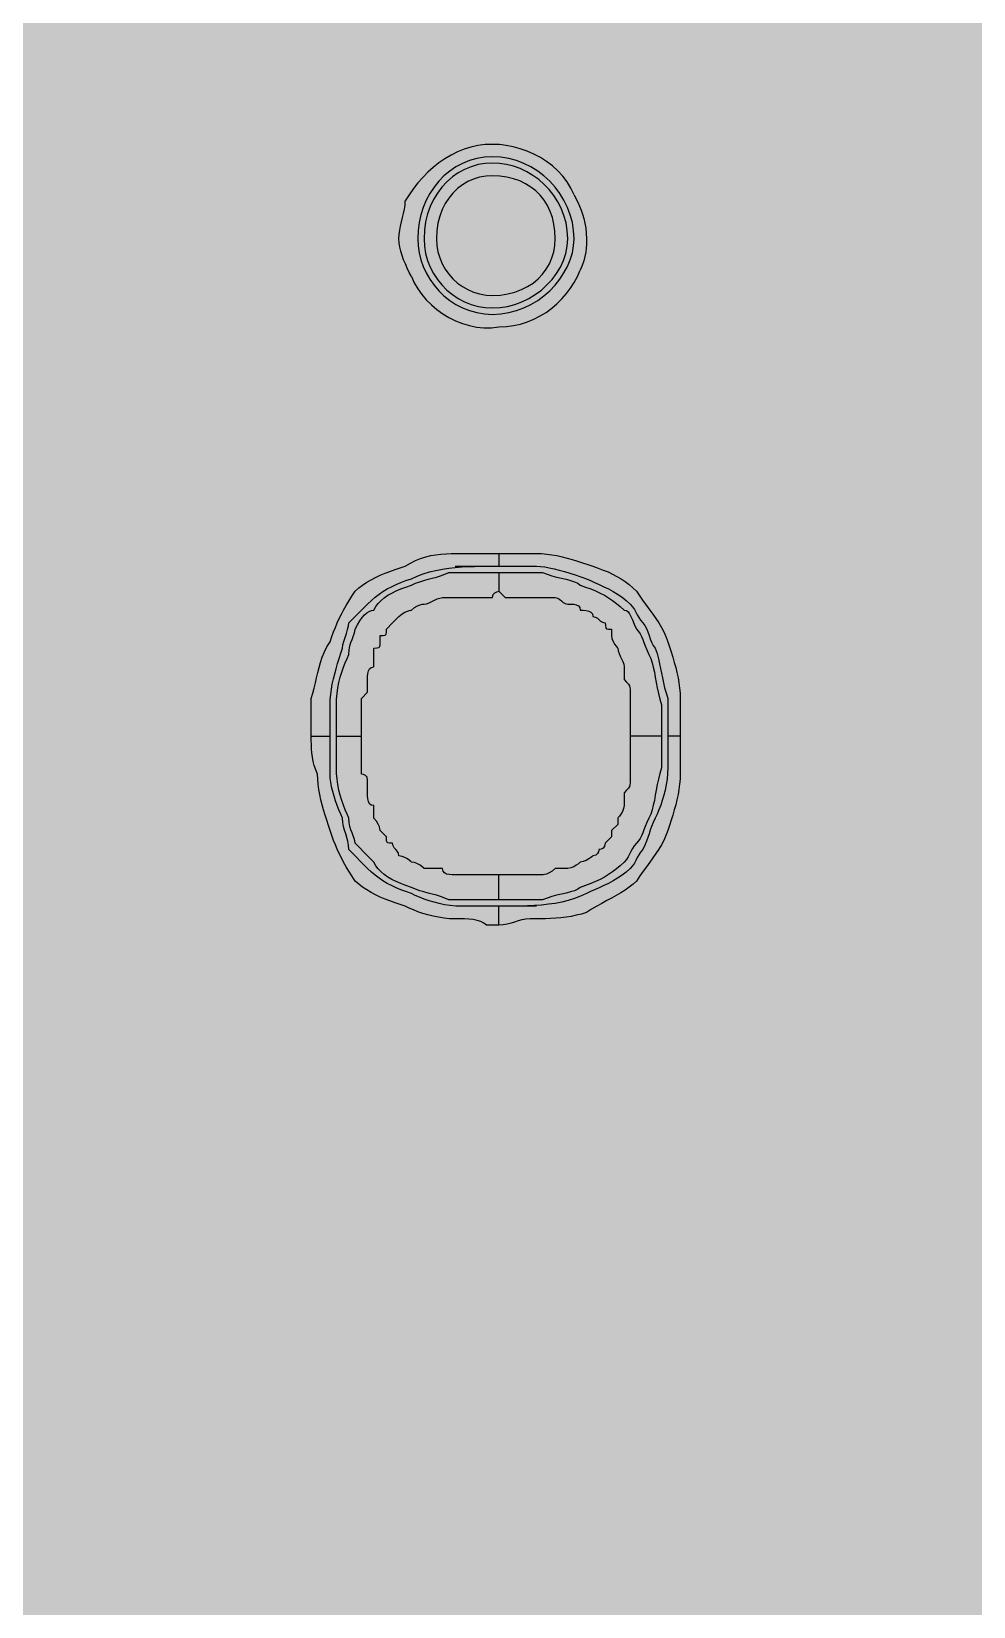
# Model space of a CAD drawing. Header units: millimetres. Extents: x 0 to 966, y -664 to 90.
# Drawn here: x 686.04 to 699.5, y -367.5 to -345 of the extents above; entities that cross this region are included whole.
import ezdxf

# ---------------------------------------------------------------- set-up
doc = ezdxf.new("R2010")
doc.units = ezdxf.units.MM
for name, color, linetype in [('HDL_BODY', 7, 'Continuous'), ('HDL_COLOUR', 7, 'Continuous'), ('HDL_DETAIL', 7, 'Continuous'), ('HDL_PRINT', 7, 'Continuous')]:
    doc.layers.add(name, color=color, linetype=linetype)

# ---------------------------------------------------------------- blocks, each defined once
blk = doc.blocks.new('M_DM06.1_FRONT')
at = {"layer": 'HDL_BODY', "true_color": 0x202126}
blk.add_hatch(color=250, dxfattribs=at).paths.add_polyline_path([(0, 0), (216, 0), (216, 90), (0, 90)])
at = {"layer": 'HDL_BODY', "true_color": 0x2a2a30}
blk.add_hatch(color=250, dxfattribs=at).paths.add_polyline_path([(0.4, 20.52), (215.6, 20.52), (215.6, 68.31), (0.4, 68.31)])
at = {"layer": 'HDL_COLOUR', "true_color": 0x3d4a3a}
for points in [[(193.796, 42.04), (193.79, 42.157), (193.772, 42.271), (193.742, 42.381), (193.702, 42.488), (193.652, 42.59), (193.593, 42.686), (193.525, 42.777), (193.449, 42.86), (193.366, 42.937), (193.276, 43.005), (193.18, 43.065), (193.078, 43.115), (192.972, 43.155), (192.862, 43.185), (192.748, 43.203), (192.632, 43.209), (192.517, 43.203), (192.407, 43.185), (192.301, 43.155), (192.201, 43.115), (192.107, 43.065), (192.019, 43.005), (191.937, 42.937), (191.863, 42.86), (191.795, 42.777), (191.736, 42.686), (191.684, 42.59), (191.641, 42.488), (191.607, 42.381), (191.582, 42.271), (191.567, 42.157), (191.562, 42.04), (191.567, 41.939), (191.582, 41.839), (191.607, 41.74), (191.641, 41.643), (191.684, 41.55), (191.736, 41.461), (191.795, 41.376), (191.863, 41.297), (191.937, 41.224), (192.019, 41.159), (192.107, 41.101), (192.201, 41.052), (192.301, 41.013), (192.407, 40.984), (192.517, 40.965), (192.632, 40.959), (192.748, 40.965), (192.862, 40.984), (192.972, 41.013), (193.078, 41.052), (193.18, 41.101), (193.276, 41.159), (193.366, 41.224), (193.449, 41.297), (193.525, 41.376), (193.593, 41.461), (193.652, 41.55), (193.702, 41.643), (193.742, 41.74), (193.772, 41.839), (193.79, 41.939), (193.796, 42.04)], [(193.705, 42.04), (193.699, 42.156), (193.681, 42.267), (193.652, 42.373), (193.613, 42.474), (193.565, 42.569), (193.507, 42.658), (193.442, 42.741), (193.37, 42.816), (193.292, 42.884), (193.208, 42.945), (193.119, 42.997), (193.026, 43.041), (192.93, 43.075), (192.832, 43.1), (192.733, 43.116), (192.632, 43.121), (192.527, 43.115), (192.424, 43.098), (192.325, 43.069), (192.231, 43.03), (192.141, 42.981), (192.057, 42.922), (191.978, 42.854), (191.907, 42.777), (191.843, 42.692), (191.788, 42.6), (191.741, 42.5), (191.703, 42.394), (191.675, 42.282), (191.658, 42.163), (191.652, 42.04), (191.658, 41.933), (191.675, 41.83), (191.703, 41.73), (191.741, 41.634), (191.788, 41.543), (191.843, 41.458), (191.907, 41.379), (191.978, 41.307), (192.057, 41.243), (192.141, 41.187), (192.231, 41.139), (192.325, 41.101), (192.424, 41.073), (192.527, 41.056), (192.632, 41.05), (192.739, 41.056), (192.845, 41.073), (192.95, 41.101), (193.051, 41.139), (193.149, 41.187), (193.242, 41.243), (193.329, 41.307), (193.409, 41.379), (193.482, 41.458), (193.546, 41.543), (193.601, 41.634), (193.645, 41.73), (193.678, 41.83), (193.698, 41.933), (193.705, 42.04)], [(193.528, 42.04), (193.523, 42.146), (193.509, 42.246), (193.486, 42.341), (193.454, 42.43), (193.415, 42.513), (193.367, 42.59), (193.312, 42.66), (193.249, 42.723), (193.179, 42.778), (193.103, 42.826), (193.02, 42.866), (192.931, 42.897), (192.837, 42.92), (192.737, 42.934), (192.632, 42.939), (192.538, 42.934), (192.447, 42.918), (192.36, 42.891), (192.278, 42.855), (192.201, 42.81), (192.129, 42.755), (192.064, 42.692), (192.005, 42.621), (191.954, 42.542), (191.911, 42.455), (191.876, 42.361), (191.851, 42.26), (191.835, 42.153), (191.83, 42.04), (191.835, 41.945), (191.851, 41.854), (191.876, 41.766), (191.911, 41.683), (191.954, 41.605), (192.005, 41.532), (192.064, 41.466), (192.129, 41.407), (192.201, 41.355), (192.278, 41.312), (192.36, 41.277), (192.447, 41.251), (192.538, 41.235), (192.632, 41.229), (192.744, 41.235), (192.851, 41.251), (192.951, 41.277), (193.044, 41.312), (193.131, 41.355), (193.21, 41.407), (193.281, 41.466), (193.344, 41.532), (193.398, 41.605), (193.444, 41.683), (193.48, 41.766), (193.506, 41.854), (193.522, 41.945), (193.528, 42.04)]]:
    blk.add_hatch(color=79, dxfattribs=at).paths.add_polyline_path(points)
at = {"layer": 'HDL_COLOUR', "true_color": 0x97a4b5}
blk.add_hatch(color=253, dxfattribs=at).paths.add_polyline_path([(191.515, 37.733), (191.382, 37.6), (191.25, 37.6), (191.118, 37.467), (190.853, 37.467), (190.588, 37.2), (190.456, 37.2), (190.456, 37.067), (190.324, 36.933), (190.324, 36.8), (190.191, 36.667), (190.191, 36.533), (190.059, 36.4), (190.059, 36.133), (189.926, 36), (189.926, 34.267), (190.059, 34.133), (190.059, 33.733), (190.191, 33.6), (190.191, 33.467), (190.324, 33.333), (190.324, 33.2), (190.456, 33.067), (190.456, 32.933), (190.588, 32.933), (190.853, 32.667), (191.118, 32.667), (191.25, 32.533), (191.382, 32.533), (191.515, 32.4), (192.441, 32.4), (192.574, 32.267), (192.838, 32.267), (192.971, 32.4), (193.765, 32.4), (193.897, 32.533), (194.029, 32.533), (194.162, 32.667), (194.294, 32.667), (194.426, 32.8), (194.559, 32.8), (194.691, 32.933), (194.691, 33.067), (194.956, 33.333), (194.956, 33.467), (195.088, 33.6), (195.088, 33.733), (195.221, 33.867), (195.221, 34.267), (195.353, 34.4), (195.353, 35.733), (195.221, 35.867), (195.221, 36.267), (195.088, 36.4), (195.088, 36.667), (194.691, 37.067), (194.691, 37.2), (194.559, 37.333), (194.426, 37.333), (194.294, 37.467), (194.162, 37.467), (194.029, 37.6), (193.765, 37.6), (193.632, 37.733)])
at = {"layer": 'HDL_PRINT', "true_color": 0xdee1e9}
for points in [[(187.989, 41.141), (187.989, 42.939), (189.24, 42.939), (189.24, 42.76), (188.167, 42.76), (188.167, 42.219), (189.24, 42.219), (189.24, 42.04), (188.167, 42.04), (188.167, 41.412), (189.327, 41.412), (189.327, 41.141), (187.989, 41.141)], [(198.083, 41.141), (198.083, 42.939), (199.244, 42.939), (199.244, 42.76), (198.261, 42.76), (198.261, 42.219), (199.154, 42.219), (199.154, 42.04), (198.261, 42.04), (198.261, 41.141), (198.083, 41.141)]]:
    blk.add_hatch(color=254, dxfattribs=at).paths.add_polyline_path(points)
at = {"layer": 'HDL_DETAIL', "color": 251, "true_color": 0x52555c}
for points in [[(193.796, 42.669), (193.752, 42.763), (193.698, 42.851), (193.635, 42.933), (193.565, 43.009), (193.487, 43.079), (193.403, 43.142), (193.315, 43.198), (193.222, 43.248), (193.126, 43.29), (193.028, 43.325), (192.928, 43.352), (192.828, 43.372), (192.729, 43.384), (192.632, 43.388), (192.526, 43.384), (192.423, 43.37), (192.323, 43.347), (192.225, 43.317), (192.131, 43.279), (192.039, 43.233), (191.951, 43.181), (191.866, 43.123), (191.785, 43.059), (191.708, 42.99), (191.635, 42.916), (191.565, 42.837), (191.5, 42.755), (191.44, 42.669), (191.384, 42.581)], [(191.293, 42.04), (191.296, 42.1), (191.305, 42.16), (191.317, 42.22), (191.331, 42.28), (191.346, 42.341), (191.36, 42.401), (191.372, 42.461), (191.381, 42.521), (191.384, 42.581)], [(193.796, 42.669), (193.822, 42.615), (193.848, 42.56), (193.873, 42.505), (193.896, 42.448), (193.918, 42.389), (193.936, 42.327), (193.952, 42.261), (193.964, 42.192), (193.971, 42.119), (193.974, 42.04)], [(191.471, 41.5), (191.442, 41.559), (191.413, 41.619), (191.386, 41.68), (191.361, 41.74), (191.339, 41.8), (191.32, 41.86), (191.306, 41.92), (191.297, 41.98), (191.293, 42.04)], [(193.974, 42.04), (193.974, 42.002), (193.972, 41.957), (193.969, 41.905), (193.962, 41.849), (193.952, 41.788), (193.936, 41.724), (193.913, 41.658), (193.883, 41.591)], [(191.471, 41.5), (191.512, 41.411), (191.562, 41.326), (191.619, 41.244), (191.685, 41.166), (191.757, 41.094), (191.835, 41.027), (191.919, 40.966), (192.009, 40.912), (192.102, 40.866), (192.2, 40.828), (192.3, 40.798), (192.404, 40.778), (192.509, 40.768), (192.615, 40.768), (192.722, 40.78), (192.829, 40.785), (192.932, 40.799), (193.032, 40.821), (193.129, 40.852), (193.222, 40.89), (193.312, 40.936), (193.397, 40.988), (193.477, 41.047), (193.552, 41.111), (193.623, 41.181), (193.687, 41.255), (193.746, 41.334), (193.798, 41.416), (193.844, 41.502), (193.883, 41.591)], [(190.042, 35.473), (190.065, 35.546), (190.084, 35.62), (190.101, 35.694), (190.118, 35.767), (190.134, 35.841), (190.153, 35.915), (190.174, 35.988), (190.199, 36.062), (190.229, 36.136), (190.266, 36.21), (190.31, 36.283), (190.335, 36.355), (190.36, 36.423), (190.386, 36.488), (190.412, 36.551), (190.441, 36.612), (190.471, 36.674), (190.504, 36.735), (190.54, 36.798), (190.579, 36.863), (190.622, 36.931), (190.669, 37.003), (190.72, 37.05), (190.775, 37.092), (190.833, 37.132), (190.895, 37.167), (190.959, 37.201), (191.026, 37.231), (191.095, 37.26), (191.166, 37.287), (191.238, 37.312), (191.311, 37.337), (191.384, 37.361), (191.457, 37.406), (191.53, 37.444), (191.603, 37.473), (191.676, 37.496), (191.748, 37.514), (191.821, 37.526), (191.894, 37.535), (191.967, 37.54), (192.04, 37.542), (192.113, 37.543), (192.186, 37.543)], [(190.31, 34.932), (190.31, 35), (190.31, 35.067), (190.31, 35.131), (190.31, 35.192), (190.31, 35.249), (190.31, 35.3), (190.31, 35.344), (190.31, 35.381), (190.313, 35.455), (190.319, 35.529), (190.329, 35.603), (190.342, 35.676), (190.358, 35.75), (190.376, 35.824), (190.396, 35.897), (190.418, 35.971), (190.441, 36.045), (190.464, 36.118), (190.488, 36.192), (190.493, 36.236), (190.506, 36.288), (190.524, 36.344), (190.543, 36.402), (190.561, 36.458), (190.574, 36.51), (190.579, 36.553), (190.617, 36.591), (190.656, 36.63), (190.694, 36.668), (190.732, 36.706), (190.77, 36.745), (190.808, 36.783), (190.847, 36.821), (190.901, 36.873), (190.955, 36.919), (191.01, 36.962), (191.066, 37), (191.125, 37.036), (191.187, 37.068), (191.252, 37.098), (191.32, 37.127), (191.393, 37.155), (191.471, 37.182), (191.555, 37.22), (191.642, 37.253), (191.731, 37.28), (191.822, 37.302), (191.914, 37.319), (192.006, 37.333), (192.099, 37.344), (192.191, 37.351), (192.283, 37.356), (192.373, 37.359), (192.462, 37.361), (192.548, 37.361), (192.632, 37.361), (192.722, 37.361)], [(192.098, 37.361), (192.158, 37.361), (192.217, 37.361), (192.276, 37.361), (192.336, 37.361), (192.395, 37.361), (192.454, 37.361), (192.513, 37.361), (192.573, 37.361), (192.632, 37.361), (192.722, 37.361)], [(192.186, 37.543), (192.246, 37.543), (192.306, 37.543), (192.366, 37.543), (192.425, 37.543), (192.485, 37.543), (192.544, 37.543), (192.604, 37.543), (192.663, 37.543), (192.722, 37.543)], [(192.722, 37.543), (192.813, 37.543)], [(192.722, 37.543), (192.722, 37.543), (192.722, 37.452), (192.722, 37.361)], [(192.722, 37.361), (192.722, 37.361), (192.813, 37.361)], [(192.813, 37.543), (192.879, 37.543), (192.945, 37.543), (193.008, 37.543), (193.069, 37.543), (193.125, 37.543), (193.176, 37.543), (193.221, 37.543), (193.259, 37.543)], [(192.813, 37.361), (192.876, 37.361), (192.933, 37.361), (192.985, 37.361), (193.036, 37.361), (193.087, 37.361), (193.139, 37.361), (193.196, 37.361), (193.259, 37.361)], [(193.259, 37.543), (193.332, 37.541), (193.406, 37.535), (193.479, 37.525), (193.552, 37.512), (193.625, 37.495), (193.698, 37.477), (193.771, 37.456), (193.845, 37.434), (193.918, 37.41), (193.991, 37.386), (194.064, 37.361), (194.141, 37.335), (194.214, 37.307), (194.282, 37.279), (194.347, 37.249), (194.409, 37.216), (194.468, 37.181), (194.525, 37.143), (194.581, 37.1), (194.635, 37.054), (194.688, 37.003), (194.737, 36.931), (194.785, 36.863), (194.832, 36.798), (194.878, 36.735), (194.923, 36.674), (194.965, 36.612), (195.005, 36.551), (195.043, 36.488), (195.077, 36.423), (195.108, 36.355), (195.135, 36.283), (195.159, 36.21), (195.183, 36.136), (195.206, 36.062), (195.228, 35.988), (195.248, 35.915), (195.266, 35.841), (195.282, 35.767), (195.295, 35.694), (195.304, 35.62), (195.31, 35.546), (195.312, 35.473)], [(193.259, 37.361), (193.315, 37.359), (193.376, 37.351), (193.441, 37.34), (193.51, 37.324), (193.583, 37.306), (193.658, 37.284), (193.735, 37.261), (193.813, 37.236), (193.893, 37.209), (193.974, 37.182), (194.03, 37.155), (194.09, 37.127), (194.153, 37.098), (194.219, 37.068), (194.286, 37.036), (194.353, 37), (194.418, 36.962), (194.482, 36.919), (194.542, 36.873), (194.598, 36.821), (194.632, 36.783), (194.658, 36.745), (194.679, 36.706), (194.698, 36.668), (194.719, 36.63), (194.745, 36.591), (194.779, 36.553), (194.808, 36.516), (194.831, 36.471), (194.85, 36.423), (194.867, 36.373), (194.884, 36.323), (194.903, 36.274), (194.927, 36.23), (194.957, 36.192), (194.981, 36.114), (195, 36.04), (195.017, 35.969), (195.031, 35.9), (195.045, 35.832), (195.058, 35.765), (195.073, 35.696), (195.09, 35.625), (195.11, 35.551), (195.135, 35.473)], [(190.401, 34.932), (190.401, 35), (190.401, 35.067), (190.401, 35.131), (190.401, 35.192), (190.401, 35.249), (190.401, 35.3), (190.401, 35.344), (190.401, 35.381), (190.403, 35.462), (190.411, 35.543), (190.422, 35.622), (190.437, 35.7), (190.456, 35.775), (190.477, 35.848), (190.5, 35.918), (190.525, 35.983), (190.552, 36.045), (190.579, 36.101), (190.583, 36.165), (190.593, 36.222), (190.607, 36.271), (190.624, 36.316), (190.641, 36.356), (190.655, 36.393), (190.665, 36.428), (190.669, 36.462), (190.702, 36.525), (190.735, 36.58), (190.768, 36.627), (190.802, 36.665), (190.835, 36.694), (190.868, 36.716), (190.902, 36.728), (190.935, 36.733), (190.964, 36.784), (190.999, 36.83), (191.04, 36.872), (191.085, 36.911), (191.136, 36.946), (191.192, 36.978), (191.254, 37.009), (191.321, 37.037), (191.393, 37.064), (191.471, 37.091), (191.531, 37.118), (191.591, 37.14), (191.651, 37.158), (191.711, 37.174), (191.77, 37.19), (191.83, 37.206), (191.889, 37.224), (191.949, 37.246), (192.008, 37.273), (192.094, 37.273), (192.174, 37.273), (192.249, 37.273), (192.32, 37.273), (192.387, 37.273), (192.451, 37.273), (192.512, 37.273), (192.573, 37.273), (192.632, 37.273), (192.722, 37.273)], [(192.722, 37.273), (192.722, 37.273), (192.785, 37.273), (192.852, 37.273), (192.924, 37.273), (192.997, 37.273), (193.072, 37.273), (193.145, 37.273), (193.217, 37.273), (193.284, 37.273), (193.347, 37.273), (193.41, 37.246), (193.477, 37.224), (193.547, 37.206), (193.616, 37.19), (193.683, 37.174), (193.746, 37.158), (193.801, 37.14), (193.848, 37.118), (193.883, 37.091), (193.961, 37.064), (194.034, 37.037), (194.103, 37.009), (194.168, 36.978), (194.23, 36.946), (194.289, 36.911), (194.346, 36.872), (194.402, 36.83), (194.456, 36.784), (194.51, 36.733), (194.543, 36.727), (194.568, 36.71), (194.589, 36.683), (194.608, 36.644), (194.629, 36.594), (194.655, 36.534), (194.688, 36.462), (194.718, 36.428), (194.742, 36.393), (194.761, 36.356), (194.778, 36.316), (194.795, 36.271), (194.814, 36.222), (194.837, 36.165), (194.866, 36.101), (194.891, 36.045), (194.911, 35.983), (194.928, 35.918), (194.943, 35.848), (194.956, 35.775), (194.97, 35.7), (194.984, 35.622), (195.001, 35.543), (195.02, 35.462), (195.044, 35.381), (195.044, 35.344), (195.044, 35.3), (195.044, 35.249), (195.044, 35.192), (195.044, 35.131), (195.044, 35.067), (195.044, 35), (195.044, 34.932)], [(192.722, 37.273), (192.722, 37.003)], [(190.757, 34.932), (190.757, 34.986), (190.757, 35.036), (190.757, 35.076), (190.757, 35.104), (190.757, 35.114), (190.757, 35.158), (190.757, 35.203), (190.757, 35.248), (190.757, 35.293), (190.757, 35.337), (190.757, 35.381), (190.757, 35.473), (190.847, 35.564), (190.847, 35.607), (190.847, 35.639), (190.847, 35.666), (190.847, 35.698), (190.847, 35.743), (190.847, 35.788), (190.85, 35.83), (190.858, 35.867), (190.873, 35.896), (190.898, 35.915), (190.935, 35.922), (190.935, 35.967), (190.935, 36.012), (190.935, 36.057), (190.935, 36.102), (190.935, 36.147), (190.935, 36.192), (190.979, 36.193), (191.005, 36.198), (191.019, 36.212), (191.024, 36.239), (191.025, 36.283), (191.025, 36.371), (191.069, 36.372), (191.096, 36.377), (191.11, 36.391), (191.115, 36.418), (191.115, 36.462), (191.203, 36.553), (191.293, 36.642), (191.338, 36.68), (191.38, 36.706), (191.416, 36.721), (191.445, 36.729), (191.464, 36.732), (191.471, 36.733), (191.516, 36.77), (191.558, 36.795), (191.596, 36.81), (191.625, 36.817), (191.645, 36.82), (191.652, 36.821), (191.69, 36.826), (191.728, 36.839), (191.766, 36.857), (191.804, 36.876), (191.842, 36.894), (191.88, 36.907), (191.917, 36.912), (191.928, 36.912), (191.955, 36.912), (191.996, 36.912), (192.045, 36.912), (192.098, 36.912), (192.142, 36.912), (192.173, 36.912), (192.2, 36.912), (192.231, 36.912), (192.276, 36.912), (192.367, 36.912), (192.454, 36.912), (192.499, 36.912), (192.531, 36.912), (192.558, 36.912), (192.589, 36.912), (192.632, 36.912), (192.641, 36.956), (192.664, 36.983), (192.691, 36.997), (192.713, 37.002), (192.722, 37.003)], [(192.722, 37.003), (192.813, 36.912), (192.9, 36.912), (192.954, 36.912), (193.003, 36.912), (193.044, 36.912), (193.071, 36.912), (193.081, 36.912), (193.125, 36.912), (193.17, 36.912), (193.214, 36.912), (193.258, 36.912), (193.303, 36.912), (193.347, 36.912), (193.357, 36.912), (193.384, 36.912), (193.425, 36.912), (193.474, 36.912), (193.528, 36.912), (193.565, 36.905), (193.592, 36.888), (193.615, 36.866), (193.639, 36.844), (193.667, 36.827), (193.705, 36.821), (193.75, 36.82), (193.792, 36.817), (193.828, 36.81), (193.857, 36.795), (193.876, 36.77), (193.883, 36.733), (193.928, 36.732), (193.97, 36.729), (194.008, 36.721), (194.037, 36.706), (194.057, 36.68), (194.064, 36.642), (194.101, 36.635), (194.129, 36.619), (194.152, 36.598), (194.175, 36.576), (194.204, 36.56), (194.242, 36.553), (194.243, 36.509), (194.248, 36.482), (194.261, 36.468), (194.287, 36.463), (194.33, 36.462), (194.33, 36.371), (194.336, 36.327), (194.353, 36.286), (194.375, 36.249), (194.397, 36.219), (194.413, 36.199), (194.42, 36.192), (194.425, 36.153), (194.438, 36.115), (194.456, 36.076), (194.475, 36.038), (194.493, 35.999), (194.505, 35.961), (194.51, 35.922), (194.51, 35.912), (194.51, 35.885), (194.51, 35.845), (194.51, 35.796), (194.51, 35.743), (194.547, 35.704), (194.572, 35.675), (194.587, 35.652), (194.595, 35.629), (194.598, 35.601), (194.598, 35.564), (194.598, 35.473), (194.598, 35.381), (194.598, 35.337), (194.598, 35.293), (194.598, 35.248), (194.598, 35.203), (194.598, 35.158), (194.598, 35.114), (194.598, 35.104), (194.598, 35.076), (194.598, 35.036), (194.598, 34.986), (194.598, 34.932)], [(190.042, 34.932), (190.042, 34.993), (190.042, 35.053), (190.042, 35.113), (190.042, 35.173), (190.042, 35.233), (190.042, 35.293), (190.042, 35.353), (190.042, 35.413), (190.042, 35.473)], [(190.31, 34.932), (190.31, 35), (190.31, 35.067), (190.31, 35.131), (190.31, 35.192), (190.31, 35.249), (190.31, 35.3), (190.31, 35.344), (190.31, 35.381)], [(195.135, 35.473), (195.135, 35.381), (195.135, 35.344), (195.135, 35.3), (195.135, 35.249), (195.135, 35.192), (195.135, 35.131), (195.135, 35.067), (195.135, 35), (195.135, 34.932)], [(195.312, 35.473), (195.312, 35.413), (195.312, 35.353), (195.312, 35.293), (195.312, 35.233), (195.312, 35.173), (195.312, 35.113), (195.312, 35.053), (195.312, 34.993), (195.312, 34.932)], [(190.132, 34.392), (190.106, 34.452), (190.085, 34.513), (190.069, 34.573), (190.058, 34.633), (190.05, 34.693), (190.045, 34.753), (190.043, 34.813), (190.042, 34.872), (190.042, 34.932)], [(190.042, 34.932), (190.132, 34.932), (190.22, 34.932), (190.31, 34.932)], [(190.31, 34.392), (190.31, 34.483), (190.31, 34.546), (190.31, 34.603), (190.31, 34.656), (190.31, 34.707), (190.31, 34.758), (190.31, 34.811), (190.31, 34.869), (190.31, 34.932)], [(190.401, 34.932), (190.757, 34.932)], [(192.722, 32.594), (192.632, 32.594), (192.573, 32.594), (192.512, 32.594), (192.451, 32.594), (192.387, 32.594), (192.32, 32.594), (192.249, 32.594), (192.174, 32.594), (192.094, 32.594), (192.008, 32.594), (191.949, 32.621), (191.889, 32.643), (191.83, 32.661), (191.77, 32.677), (191.711, 32.692), (191.651, 32.708), (191.591, 32.726), (191.531, 32.747), (191.471, 32.773), (191.393, 32.801), (191.321, 32.828), (191.254, 32.857), (191.192, 32.887), (191.136, 32.92), (191.085, 32.955), (191.04, 32.993), (190.999, 33.036), (190.964, 33.083), (190.935, 33.135), (190.897, 33.173), (190.859, 33.211), (190.821, 33.249), (190.783, 33.288), (190.745, 33.327), (190.707, 33.366), (190.669, 33.405), (190.665, 33.438), (190.655, 33.473), (190.641, 33.51), (190.624, 33.55), (190.607, 33.594), (190.593, 33.644), (190.583, 33.7), (190.579, 33.763), (190.552, 33.819), (190.525, 33.881), (190.5, 33.946), (190.477, 34.016), (190.456, 34.089), (190.437, 34.164), (190.422, 34.242), (190.411, 34.321), (190.403, 34.402), (190.401, 34.483), (190.401, 34.546), (190.401, 34.603), (190.401, 34.656), (190.401, 34.707), (190.401, 34.758), (190.401, 34.811), (190.401, 34.869), (190.401, 34.932)], [(192.722, 32.952), (192.632, 32.952), (192.589, 32.952), (192.558, 32.952), (192.531, 32.952), (192.499, 32.952), (192.454, 32.952), (192.444, 32.952), (192.418, 32.952), (192.378, 32.952), (192.329, 32.952), (192.276, 32.952), (192.231, 32.952), (192.2, 32.952), (192.173, 32.952), (192.142, 32.952), (192.098, 32.952), (192.054, 32.953), (192.011, 32.956), (191.974, 32.964), (191.944, 32.979), (191.925, 33.005), (191.917, 33.043), (191.873, 33.043), (191.829, 33.043), (191.785, 33.043), (191.74, 33.043), (191.696, 33.043), (191.652, 33.043), (191.645, 33.05), (191.625, 33.067), (191.596, 33.089), (191.558, 33.111), (191.516, 33.128), (191.471, 33.135), (191.464, 33.141), (191.445, 33.157), (191.416, 33.179), (191.38, 33.2), (191.338, 33.216), (191.293, 33.223), (191.287, 33.261), (191.27, 33.29), (191.248, 33.314), (191.226, 33.337), (191.21, 33.366), (191.203, 33.405), (191.16, 33.405), (191.134, 33.41), (191.121, 33.424), (191.116, 33.45), (191.115, 33.493), (191.025, 33.584), (191.025, 33.591), (191.022, 33.61), (191.014, 33.639), (190.998, 33.676), (190.973, 33.718), (190.935, 33.763), (190.935, 33.773), (190.935, 33.801), (190.935, 33.841), (190.935, 33.89), (190.935, 33.942), (190.898, 33.949), (190.873, 33.969), (190.858, 33.999), (190.85, 34.037), (190.847, 34.079), (190.847, 34.124), (190.847, 34.168), (190.847, 34.199), (190.847, 34.227), (190.847, 34.258), (190.847, 34.304), (190.838, 34.347), (190.815, 34.373), (190.788, 34.386), (190.766, 34.391), (190.757, 34.392), (190.757, 34.437), (190.757, 34.469), (190.757, 34.497), (190.757, 34.529), (190.757, 34.574), (190.757, 34.584), (190.757, 34.611), (190.757, 34.651), (190.757, 34.699), (190.757, 34.753), (190.757, 34.798), (190.757, 34.83), (190.757, 34.857), (190.757, 34.888), (190.757, 34.932)], [(195.044, 34.932), (195.044, 34.869), (195.044, 34.811), (195.044, 34.758), (195.044, 34.707), (195.044, 34.656), (195.044, 34.603), (195.044, 34.546), (195.044, 34.483), (195.02, 34.402), (195.001, 34.321), (194.984, 34.242), (194.97, 34.164), (194.956, 34.089), (194.943, 34.016), (194.928, 33.946), (194.911, 33.881), (194.891, 33.819), (194.866, 33.763), (194.837, 33.7), (194.814, 33.644), (194.795, 33.594), (194.778, 33.55), (194.761, 33.51), (194.742, 33.473), (194.718, 33.438), (194.688, 33.405), (194.655, 33.366), (194.629, 33.327), (194.608, 33.288), (194.589, 33.249), (194.568, 33.211), (194.543, 33.173), (194.51, 33.135), (194.456, 33.083), (194.402, 33.036), (194.346, 32.993), (194.289, 32.955), (194.23, 32.92), (194.168, 32.887), (194.103, 32.857), (194.034, 32.828), (193.961, 32.801), (193.883, 32.773), (193.848, 32.747), (193.801, 32.726), (193.746, 32.708), (193.683, 32.692), (193.616, 32.677), (193.547, 32.661), (193.477, 32.643), (193.41, 32.621), (193.347, 32.594), (193.284, 32.594), (193.217, 32.594), (193.145, 32.594), (193.072, 32.594), (192.997, 32.594), (192.924, 32.594), (192.852, 32.594), (192.785, 32.594), (192.722, 32.594)], [(194.598, 34.932), (194.598, 34.888), (194.598, 34.857), (194.598, 34.83), (194.598, 34.798), (194.598, 34.753), (194.598, 34.699), (194.598, 34.651), (194.598, 34.611), (194.598, 34.584), (194.598, 34.574), (194.598, 34.529), (194.598, 34.497), (194.598, 34.469), (194.598, 34.437), (194.598, 34.392), (194.598, 34.304), (194.598, 34.265), (194.595, 34.236), (194.587, 34.213), (194.572, 34.19), (194.547, 34.162), (194.51, 34.124), (194.51, 34.07), (194.51, 34.021), (194.51, 33.98), (194.51, 33.952), (194.51, 33.942), (194.504, 33.898), (194.487, 33.857), (194.465, 33.82), (194.443, 33.79), (194.427, 33.77), (194.42, 33.763), (194.42, 33.672), (194.33, 33.584), (194.33, 33.493), (194.242, 33.405), (194.233, 33.36), (194.21, 33.333), (194.184, 33.32), (194.161, 33.314), (194.152, 33.314), (194.151, 33.304), (194.146, 33.282), (194.133, 33.255), (194.107, 33.232), (194.064, 33.223), (194.057, 33.216), (194.037, 33.2), (194.008, 33.179), (193.97, 33.157), (193.928, 33.141), (193.883, 33.135), (193.876, 33.128), (193.857, 33.111), (193.828, 33.089), (193.792, 33.067), (193.75, 33.05), (193.705, 33.043), (193.661, 33.043), (193.629, 33.043), (193.602, 33.043), (193.571, 33.043), (193.528, 33.043), (193.483, 33.005), (193.44, 32.979), (193.403, 32.964), (193.373, 32.956), (193.354, 32.953), (193.347, 32.952), (193.303, 32.952), (193.258, 32.952), (193.214, 32.952), (193.17, 32.952), (193.125, 32.952), (193.081, 32.952), (192.991, 32.952), (192.9, 32.952), (192.813, 32.952), (192.722, 32.952)], [(195.135, 34.932), (195.135, 34.869), (195.135, 34.811), (195.135, 34.758), (195.135, 34.707), (195.135, 34.656), (195.135, 34.603), (195.135, 34.546), (195.135, 34.483), (195.132, 34.402), (195.125, 34.321), (195.113, 34.242), (195.097, 34.164), (195.078, 34.089), (195.057, 34.016), (195.034, 33.946), (195.009, 33.881), (194.983, 33.819), (194.957, 33.763), (194.927, 33.7), (194.903, 33.642), (194.884, 33.589), (194.867, 33.538), (194.85, 33.487), (194.831, 33.434), (194.808, 33.377), (194.779, 33.314), (194.745, 33.275), (194.719, 33.236), (194.698, 33.198), (194.679, 33.159), (194.658, 33.121), (194.632, 33.082), (194.598, 33.043), (194.542, 32.992), (194.482, 32.946), (194.418, 32.904), (194.353, 32.865), (194.286, 32.83), (194.219, 32.798), (194.153, 32.768), (194.09, 32.739), (194.03, 32.712), (193.974, 32.685), (193.889, 32.646), (193.802, 32.613), (193.712, 32.586), (193.62, 32.563), (193.526, 32.545), (193.43, 32.531), (193.332, 32.521), (193.232, 32.513), (193.132, 32.508), (193.03, 32.505), (192.928, 32.504), (192.825, 32.503), (192.722, 32.503)], [(195.044, 34.932), (194.598, 34.932)], [(195.135, 34.932), (195.135, 34.888), (195.135, 34.843), (195.135, 34.798), (195.135, 34.753), (195.135, 34.707), (195.135, 34.662)], [(195.312, 34.932), (195.225, 34.932), (195.135, 34.932)], [(195.312, 34.932), (195.312, 34.872), (195.312, 34.813), (195.312, 34.753), (195.312, 34.693), (195.312, 34.633), (195.312, 34.573), (195.312, 34.513), (195.312, 34.452), (195.312, 34.392)], [(195.135, 34.662), (195.135, 34.618), (195.135, 34.587), (195.135, 34.56), (195.135, 34.528), (195.135, 34.483)], [(192.098, 32.324), (192.018, 32.326), (191.938, 32.334), (191.859, 32.346), (191.782, 32.362), (191.707, 32.38), (191.635, 32.402), (191.566, 32.426), (191.501, 32.451), (191.44, 32.477), (191.384, 32.503), (191.311, 32.528), (191.238, 32.553), (191.166, 32.579), (191.095, 32.607), (191.026, 32.635), (190.959, 32.666), (190.895, 32.7), (190.833, 32.736), (190.775, 32.775), (190.72, 32.818), (190.669, 32.864), (190.622, 32.936), (190.579, 33.004), (190.54, 33.069), (190.504, 33.132), (190.471, 33.194), (190.441, 33.255), (190.412, 33.317), (190.386, 33.379), (190.36, 33.444), (190.335, 33.512), (190.31, 33.584), (190.286, 33.658), (190.262, 33.731), (190.239, 33.805), (190.217, 33.879), (190.197, 33.952), (190.179, 34.026), (190.163, 34.099), (190.15, 34.172), (190.141, 34.246), (190.135, 34.319), (190.132, 34.392)], [(192.186, 32.503), (192.105, 32.506), (192.026, 32.513), (191.947, 32.525), (191.87, 32.541), (191.796, 32.56), (191.724, 32.582), (191.655, 32.606), (191.589, 32.631), (191.528, 32.658), (191.471, 32.685), (191.393, 32.712), (191.32, 32.739), (191.252, 32.768), (191.187, 32.798), (191.125, 32.83), (191.066, 32.865), (191.01, 32.904), (190.955, 32.946), (190.901, 32.992), (190.847, 33.043), (190.808, 33.082), (190.77, 33.121), (190.732, 33.159), (190.694, 33.198), (190.656, 33.236), (190.617, 33.275), (190.579, 33.314), (190.575, 33.377), (190.565, 33.434), (190.55, 33.487), (190.533, 33.538), (190.517, 33.589), (190.502, 33.642), (190.492, 33.7), (190.488, 33.763), (190.462, 33.819), (190.436, 33.88), (190.411, 33.944), (190.388, 34.01), (190.367, 34.077), (190.348, 34.145), (190.332, 34.211), (190.32, 34.275), (190.313, 34.335), (190.31, 34.392)], [(195.312, 34.392), (195.31, 34.319), (195.304, 34.246), (195.295, 34.172), (195.282, 34.099), (195.266, 34.026), (195.248, 33.952), (195.228, 33.879), (195.206, 33.805), (195.183, 33.731), (195.159, 33.658), (195.135, 33.584), (195.108, 33.512), (195.077, 33.444), (195.043, 33.379), (195.005, 33.317), (194.965, 33.255), (194.923, 33.194), (194.878, 33.132), (194.832, 33.069), (194.785, 33.004), (194.737, 32.936), (194.688, 32.864), (194.638, 32.818), (194.583, 32.774), (194.524, 32.734), (194.463, 32.695), (194.398, 32.658), (194.331, 32.621), (194.262, 32.584), (194.191, 32.545), (194.12, 32.505), (194.047, 32.462), (193.974, 32.415), (193.901, 32.392), (193.827, 32.374), (193.754, 32.359), (193.681, 32.347), (193.608, 32.339), (193.535, 32.332), (193.461, 32.328), (193.388, 32.326), (193.315, 32.324), (193.242, 32.324), (193.169, 32.324)], [(192.722, 32.594), (192.722, 32.952)], [(192.545, 32.503), (192.501, 32.503), (192.45, 32.503), (192.394, 32.503), (192.336, 32.503), (192.281, 32.503), (192.229, 32.503), (192.186, 32.503)], [(192.722, 32.503), (192.632, 32.503), (192.545, 32.503)], [(193.259, 32.503), (193.2, 32.503), (193.14, 32.503), (193.081, 32.503), (193.021, 32.503), (192.961, 32.503), (192.901, 32.503), (192.841, 32.503), (192.782, 32.503), (192.722, 32.503)], [(192.722, 32.233), (192.722, 32.324), (192.722, 32.415), (192.722, 32.503)], [(192.545, 32.233), (192.507, 32.263), (192.462, 32.285), (192.411, 32.302), (192.354, 32.312), (192.294, 32.319), (192.23, 32.322), (192.165, 32.324), (192.098, 32.324)], [(192.722, 32.233), (192.678, 32.233), (192.646, 32.233), (192.619, 32.233), (192.588, 32.233), (192.545, 32.233)], [(193.169, 32.324), (193.106, 32.32), (193.049, 32.31), (192.996, 32.295), (192.946, 32.278), (192.895, 32.262), (192.842, 32.247), (192.785, 32.237), (192.722, 32.233)]]:
    blk.add_lwpolyline(points, dxfattribs=at)
for points in [[(193.796, 42.04), (193.79, 42.157), (193.772, 42.271), (193.742, 42.381), (193.702, 42.488), (193.652, 42.59), (193.593, 42.686), (193.525, 42.777), (193.449, 42.86), (193.366, 42.937), (193.276, 43.005), (193.18, 43.065), (193.078, 43.115), (192.972, 43.155), (192.862, 43.185), (192.748, 43.203), (192.632, 43.209), (192.517, 43.203), (192.407, 43.185), (192.301, 43.155), (192.201, 43.115), (192.107, 43.065), (192.019, 43.005), (191.937, 42.937), (191.863, 42.86), (191.795, 42.777), (191.736, 42.686), (191.684, 42.59), (191.641, 42.488), (191.607, 42.381), (191.582, 42.271), (191.567, 42.157), (191.562, 42.04), (191.567, 41.939), (191.582, 41.839), (191.607, 41.74), (191.641, 41.643), (191.684, 41.55), (191.736, 41.461), (191.795, 41.376), (191.863, 41.297), (191.937, 41.224), (192.019, 41.159), (192.107, 41.101), (192.201, 41.052), (192.301, 41.013), (192.407, 40.984), (192.517, 40.965), (192.632, 40.959), (192.748, 40.965), (192.862, 40.984), (192.972, 41.013), (193.078, 41.052), (193.18, 41.101), (193.276, 41.159), (193.366, 41.224), (193.449, 41.297), (193.525, 41.376), (193.593, 41.461), (193.652, 41.55), (193.702, 41.643), (193.742, 41.74), (193.772, 41.839), (193.79, 41.939), (193.796, 42.04)], [(193.705, 42.04), (193.699, 42.156), (193.681, 42.267), (193.652, 42.373), (193.613, 42.474), (193.565, 42.569), (193.507, 42.658), (193.442, 42.741), (193.37, 42.816), (193.292, 42.884), (193.208, 42.945), (193.119, 42.997), (193.026, 43.041), (192.93, 43.075), (192.832, 43.1), (192.733, 43.116), (192.632, 43.121), (192.527, 43.115), (192.424, 43.098), (192.325, 43.069), (192.231, 43.03), (192.141, 42.981), (192.057, 42.922), (191.978, 42.854), (191.907, 42.777), (191.843, 42.692), (191.788, 42.6), (191.741, 42.5), (191.703, 42.394), (191.675, 42.282), (191.658, 42.163), (191.652, 42.04), (191.658, 41.933), (191.675, 41.83), (191.703, 41.73), (191.741, 41.634), (191.788, 41.543), (191.843, 41.458), (191.907, 41.379), (191.978, 41.307), (192.057, 41.243), (192.141, 41.187), (192.231, 41.139), (192.325, 41.101), (192.424, 41.073), (192.527, 41.056), (192.632, 41.05), (192.739, 41.056), (192.845, 41.073), (192.95, 41.101), (193.051, 41.139), (193.149, 41.187), (193.242, 41.243), (193.329, 41.307), (193.409, 41.379), (193.482, 41.458), (193.546, 41.543), (193.601, 41.634), (193.645, 41.73), (193.678, 41.83), (193.698, 41.933), (193.705, 42.04)], [(193.528, 42.04), (193.523, 42.146), (193.509, 42.246), (193.486, 42.341), (193.454, 42.43), (193.415, 42.513), (193.367, 42.59), (193.312, 42.66), (193.249, 42.723), (193.179, 42.778), (193.103, 42.826), (193.02, 42.866), (192.931, 42.897), (192.837, 42.92), (192.737, 42.934), (192.632, 42.939), (192.538, 42.934), (192.447, 42.918), (192.36, 42.891), (192.278, 42.855), (192.201, 42.81), (192.129, 42.755), (192.064, 42.692), (192.005, 42.621), (191.954, 42.542), (191.911, 42.455), (191.876, 42.361), (191.851, 42.26), (191.835, 42.153), (191.83, 42.04), (191.835, 41.945), (191.851, 41.854), (191.876, 41.766), (191.911, 41.683), (191.954, 41.605), (192.005, 41.532), (192.064, 41.466), (192.129, 41.407), (192.201, 41.355), (192.278, 41.312), (192.36, 41.277), (192.447, 41.251), (192.538, 41.235), (192.632, 41.229), (192.744, 41.235), (192.851, 41.251), (192.951, 41.277), (193.044, 41.312), (193.131, 41.355), (193.21, 41.407), (193.281, 41.466), (193.344, 41.532), (193.398, 41.605), (193.444, 41.683), (193.48, 41.766), (193.506, 41.854), (193.522, 41.945), (193.528, 42.04)]]:
    blk.add_lwpolyline(points, close=True, dxfattribs=at)

msp = doc.modelspace()

# ---------------------------------------------------------------- block references
msp.add_blockref('M_DM06.1_FRONT', (500, -390))

doc.saveas('drawing.dxf')
